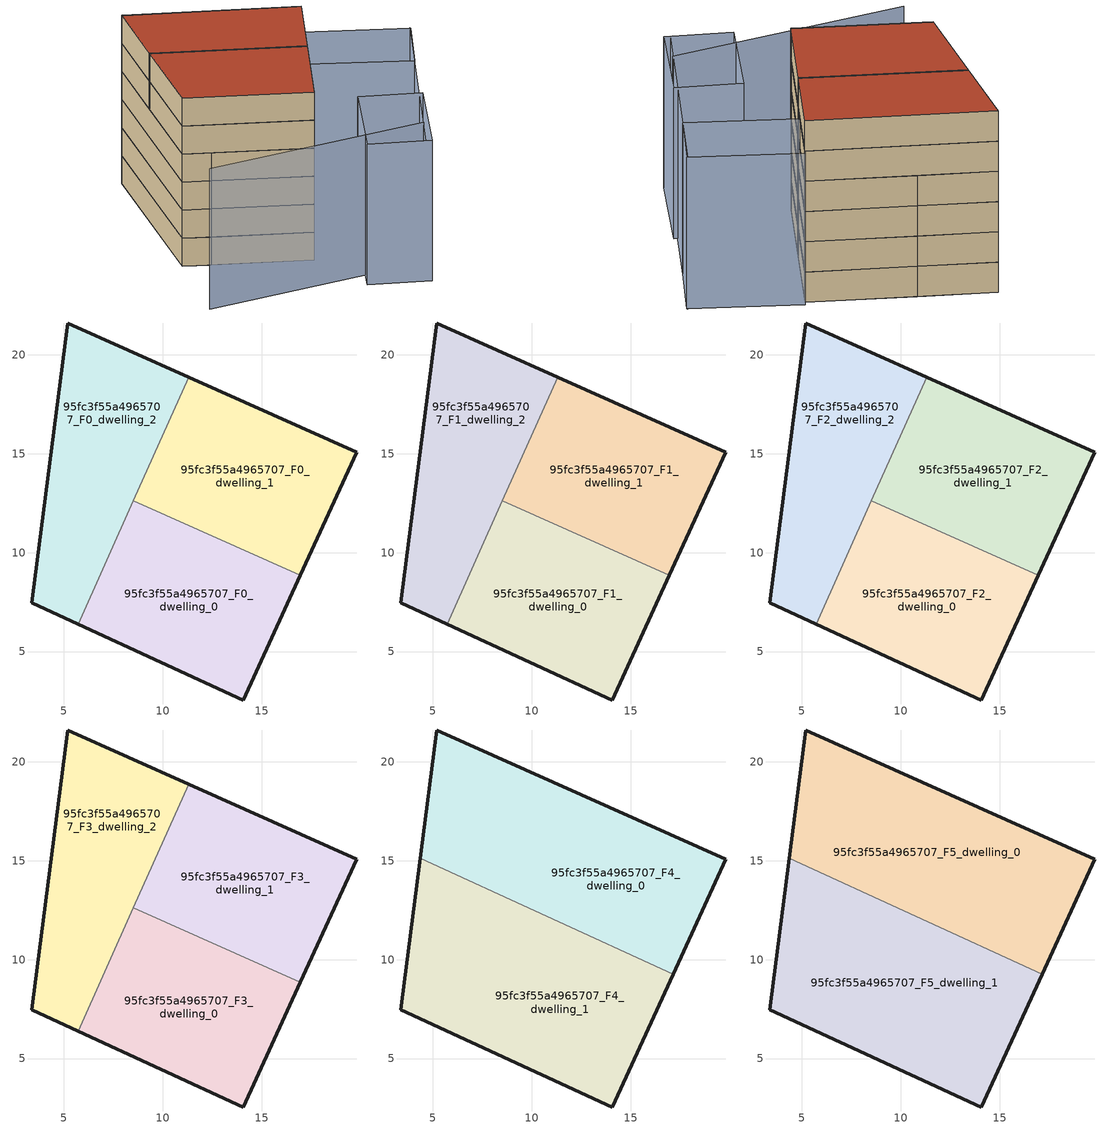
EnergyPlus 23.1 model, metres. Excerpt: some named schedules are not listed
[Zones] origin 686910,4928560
95fc3f55a4965707_F0_dwelling_0
 floor ground (EU_floor_Construction): 14.06,2.55 16.95,8.85 8.51,12.63 5.72,6.38 z0
 wall outside (EU_wall_Construction): 16.95,8.85 14.06,2.55 5.72,6.38 z0:3
 wall to 95fc3f55a4965707_F0_dwelling_1 (EU_wall_Construction): 8.51,12.63 16.95,8.85 z0:3
 wall to 95fc3f55a4965707_F0_dwelling_2 (EU_wall_Construction): 5.72,6.38 8.51,12.63 z0:3
95fc3f55a4965707_F0_dwelling_1
 floor ground (EU_floor_Construction): 16.95,8.85 19.81,15.08 11.31,18.88 8.51,12.63 z0
 wall outside (EU_wall_Construction): 11.31,18.88 19.81,15.08 16.95,8.85 z0:3
 wall to 95fc3f55a4965707_F0_dwelling_2 (EU_wall_Construction): 8.51,12.63 11.31,18.88 z0:3
95fc3f55a4965707_F0_dwelling_2
 floor ground (EU_floor_Construction): 5.72,6.38 11.31,18.88 5.19,21.61 3.37,7.46 z0
 wall outside (EU_wall_Construction): 5.72,6.38 3.37,7.46 5.19,21.61 11.31,18.88 z0:3
95fc3f55a4965707_F1_dwelling_0
 floor to 95fc3f55a4965707_F0_dwelling_0 (EU_floor_Construction): 14.06,2.55 16.95,8.85 8.51,12.63 5.72,6.38 z3
 wall outside (EU_wall_Construction): 16.95,8.85 14.06,2.55 5.72,6.38 z3:6
 wall to 95fc3f55a4965707_F1_dwelling_1 (EU_wall_Construction): 8.51,12.63 16.95,8.85 z3:6
 wall to 95fc3f55a4965707_F1_dwelling_2 (EU_wall_Construction): 5.72,6.38 8.51,12.63 z3:6
95fc3f55a4965707_F1_dwelling_1
 floor to 95fc3f55a4965707_F0_dwelling_1 (EU_floor_Construction): 16.95,8.85 19.81,15.08 11.31,18.88 8.51,12.63 z3
 wall outside (EU_wall_Construction): 11.31,18.88 19.81,15.08 16.95,8.85 z3:6
 wall to 95fc3f55a4965707_F1_dwelling_2 (EU_wall_Construction): 8.51,12.63 11.31,18.88 z3:6
95fc3f55a4965707_F1_dwelling_2
 floor to 95fc3f55a4965707_F0_dwelling_2 (EU_floor_Construction): 5.72,6.38 11.31,18.88 5.19,21.61 3.37,7.46 z3
 wall outside (EU_wall_Construction): 5.72,6.38 3.37,7.46 5.19,21.61 11.31,18.88 z3:6
95fc3f55a4965707_F2_dwelling_0
 floor to 95fc3f55a4965707_F1_dwelling_0 (EU_floor_Construction): 14.06,2.55 16.95,8.85 8.51,12.63 5.72,6.38 z6
 wall outside (EU_wall_Construction): 16.95,8.85 14.06,2.55 5.72,6.38 z6:9
 wall to 95fc3f55a4965707_F2_dwelling_1 (EU_wall_Construction): 8.51,12.63 16.95,8.85 z6:9
 wall to 95fc3f55a4965707_F2_dwelling_2 (EU_wall_Construction): 5.72,6.38 8.51,12.63 z6:9
95fc3f55a4965707_F2_dwelling_1
 floor to 95fc3f55a4965707_F1_dwelling_1 (EU_floor_Construction): 16.95,8.85 19.81,15.08 11.31,18.88 8.51,12.63 z6
 wall outside (EU_wall_Construction): 11.31,18.88 19.81,15.08 16.95,8.85 z6:9
 wall to 95fc3f55a4965707_F2_dwelling_2 (EU_wall_Construction): 8.51,12.63 11.31,18.88 z6:9
95fc3f55a4965707_F2_dwelling_2
 floor to 95fc3f55a4965707_F1_dwelling_2 (EU_floor_Construction): 5.72,6.38 11.31,18.88 5.19,21.61 3.37,7.46 z6
 wall outside (EU_wall_Construction): 5.72,6.38 3.37,7.46 5.19,21.61 11.31,18.88 z6:9
95fc3f55a4965707_F3_dwelling_0
 floor to 95fc3f55a4965707_F2_dwelling_0 (EU_floor_Construction): 14.06,2.55 16.95,8.85 8.51,12.63 5.72,6.38 z9
 wall outside (EU_wall_Construction): 16.95,8.85 14.06,2.55 5.72,6.38 z9:12
 wall to 95fc3f55a4965707_F3_dwelling_1 (EU_wall_Construction): 8.51,12.63 16.95,8.85 z9:12
 wall to 95fc3f55a4965707_F3_dwelling_2 (EU_wall_Construction): 5.72,6.38 8.51,12.63 z9:12
 ceiling adiabatic (EU_roof_Construction): 16.95,8.85 14.06,2.55 5.72,6.38 8.51,12.63 z12
95fc3f55a4965707_F3_dwelling_1
 floor to 95fc3f55a4965707_F2_dwelling_1 (EU_floor_Construction): 16.95,8.85 19.81,15.08 11.31,18.88 8.51,12.63 z9
 wall outside (EU_wall_Construction): 11.31,18.88 19.81,15.08 16.95,8.85 z9:12
 wall to 95fc3f55a4965707_F3_dwelling_2 (EU_wall_Construction): 8.51,12.63 11.31,18.88 z9:12
 ceiling adiabatic (EU_roof_Construction): 17.14,9.26 16.95,8.85 8.51,12.63 8.73,13.11 z12
95fc3f55a4965707_F3_dwelling_2
 floor to 95fc3f55a4965707_F2_dwelling_2 (EU_floor_Construction): 5.72,6.38 11.31,18.88 5.19,21.61 3.37,7.46 z9
 wall outside (EU_wall_Construction): 5.72,6.38 3.37,7.46 5.19,21.61 11.31,18.88 z9:12
95fc3f55a4965707_F4_dwelling_0
 floor to 95fc3f55a4965707_F3_dwelling_1 (EU_floor_Construction): 17.14,9.26 19.81,15.08 11.31,18.88 8.73,13.11 z12
 floor to 95fc3f55a4965707_F3_dwelling_2 (EU_floor_Construction): 8.73,13.11 11.31,18.88 5.19,21.61 4.35,15.12 z12
 wall outside (EU_wall_Construction): 4.35,15.12 5.19,21.61 19.81,15.08 17.14,9.26 z12:15
 wall to 95fc3f55a4965707_F4_dwelling_1 (EU_wall_Construction): 17.14,9.26 4.35,15.12 z12:15
95fc3f55a4965707_F4_dwelling_1
 floor to 95fc3f55a4965707_F3_dwelling_2 (EU_floor_Construction): 5.72,6.38 8.73,13.11 4.35,15.12 3.37,7.46 z12
 floor adiabatic (EU_floor_Construction): 14.06,2.55 17.14,9.26 8.73,13.11 5.72,6.38 3.37,7.46 z12
 wall outside (EU_wall_Construction): 17.14,9.26 14.06,2.55 3.37,7.46 4.35,15.12 z12:15
95fc3f55a4965707_F5_dwelling_0
 floor to 95fc3f55a4965707_F4_dwelling_0 (EU_floor_Construction): 17.14,9.26 19.81,15.08 5.19,21.61 4.35,15.12 z15
 wall outside (EU_wall_Construction): 4.35,15.12 5.19,21.61 19.81,15.08 17.14,9.26 z15:18
 wall to 95fc3f55a4965707_F5_dwelling_1 (EU_wall_Construction): 17.14,9.26 4.35,15.12 z15:18
 roof outside (EU_roof_Construction): 19.81,15.08 17.14,9.26 4.35,15.12 5.19,21.61 z18
95fc3f55a4965707_F5_dwelling_1
 floor to 95fc3f55a4965707_F4_dwelling_1 (EU_floor_Construction): 14.06,2.55 17.14,9.26 4.35,15.12 3.37,7.46 z15
 wall outside (EU_wall_Construction): 17.14,9.26 14.06,2.55 3.37,7.46 4.35,15.12 z15:18
 roof outside (EU_roof_Construction): 17.14,9.26 14.06,2.55 3.37,7.46 4.35,15.12 z18
shading: 2.17,0.33 22.38,-2.52 / 21.1,-5.19 28.69,11.2 / 21.62,-5.41 16.29,-3.15 / 16.29,-3.15 19.26,3.86 / 19.26,3.86 24.59,1.59 / 24.59,1.59 21.62,-5.41 / 28.75,11.1 26.5,6.45 / 26.5,6.45 17.69,10.72 / 17.69,10.72 19.94,15.37 / 19.94,15.37 28.75,11.1 z0:15
[Building]
EU S2 Campaign: North Axis=0; Terrain=City; Solar Distribution=FullExterior
[Site:Location]
Bologna: Latitude=44.5; Longitude=11.25; Time Zone=1; Elevation=37
[SizingPeriod:WeatherFileDays]
AnnualSizingPeriod: Begin Month=1; Begin Day of Month=1; End Month=12; End Day of Month=31; Day of Week for Start Day=Monday; Use Weather File Daylight Saving Period=No; Use Weather File Rain and Snow Indicators=No
[MATERIAL]
EU_InternalMass_Material: Roughness=MediumRough; Thickness=0.1; Conductivity=1; Density=1800; Specific Heat=900; Thermal Absorptance=0.9; Solar Absorptance=0.7; Visible Absorptance=0.7
[MATERIAL:NOMASS] Roughness=MediumRough; Thermal Absorptance=0.9; Solar Absorptance=0.7; Visible Absorptance=0.7
Name | Thermal Resistance
EU_wall_NoMass | 0.905828
EU_roof_NoMass | 0.37593
EU_floor_NoMass | 0.67114
[CONSTRUCTION]
EU_wall_Construction: EU_wall_NoMass
EU_roof_Construction: EU_roof_NoMass
EU_floor_Construction: EU_floor_NoMass
EU_InternalMass_Construction: EU_InternalMass_Material
[ZONE] Type=1; Multiplier=1; Ceiling Height=autocalculate; Floor Area=autocalculate; Part of Total Floor Area=Yes
Name | Volume
95fc3f55a4965707_F0_dwelling_0; 95fc3f55a4965707_F1_dwelling_0; 95fc3f55a4965707_F2_dwelling_0; 95fc3f55a4965707_F3_dwelling_0 | 190.499
95fc3f55a4965707_F4_dwelling_0; 95fc3f55a4965707_F5_dwelling_0 | 285.747
95fc3f55a4965707_F0_dwelling_1; 95fc3f55a4965707_F1_dwelling_1; 95fc3f55a4965707_F2_dwelling_1; 95fc3f55a4965707_F3_dwelling_1 | 190.501
95fc3f55a4965707_F4_dwelling_1; 95fc3f55a4965707_F5_dwelling_1 | 285.752
95fc3f55a4965707_F0_dwelling_2; 95fc3f55a4965707_F1_dwelling_2; 95fc3f55a4965707_F2_dwelling_2; 95fc3f55a4965707_F3_dwelling_2 | 190.51
[INTERNALMASS] Construction=EU_InternalMass_Construction
Name | Zone or ZoneList | Surface Area
95fc3f55a4965707_F0_dwelling_0_EU_InternalMass | 95fc3f55a4965707_F0_dwelling_0 | 63.5003
95fc3f55a4965707_F0_dwelling_1_EU_InternalMass | 95fc3f55a4965707_F0_dwelling_1 | 63.5037
95fc3f55a4965707_F0_dwelling_2_EU_InternalMass | 95fc3f55a4965707_F0_dwelling_2 | 63.503
95fc3f55a4965707_F1_dwelling_0_EU_InternalMass | 95fc3f55a4965707_F1_dwelling_0 | 63.5003
95fc3f55a4965707_F1_dwelling_1_EU_InternalMass | 95fc3f55a4965707_F1_dwelling_1 | 63.5037
95fc3f55a4965707_F1_dwelling_2_EU_InternalMass | 95fc3f55a4965707_F1_dwelling_2 | 63.503
95fc3f55a4965707_F2_dwelling_0_EU_InternalMass | 95fc3f55a4965707_F2_dwelling_0 | 63.5003
95fc3f55a4965707_F2_dwelling_1_EU_InternalMass | 95fc3f55a4965707_F2_dwelling_1 | 63.5037
95fc3f55a4965707_F2_dwelling_2_EU_InternalMass | 95fc3f55a4965707_F2_dwelling_2 | 63.503
95fc3f55a4965707_F3_dwelling_0_EU_InternalMass | 95fc3f55a4965707_F3_dwelling_0 | 63.5003
95fc3f55a4965707_F3_dwelling_1_EU_InternalMass | 95fc3f55a4965707_F3_dwelling_1 | 63.5037
95fc3f55a4965707_F3_dwelling_2_EU_InternalMass | 95fc3f55a4965707_F3_dwelling_2 | 63.503
95fc3f55a4965707_F4_dwelling_0_EU_InternalMass | 95fc3f55a4965707_F4_dwelling_0 | 95.2486
95fc3f55a4965707_F4_dwelling_1_EU_InternalMass | 95fc3f55a4965707_F4_dwelling_1 | 95.2506
95fc3f55a4965707_F5_dwelling_0_EU_InternalMass | 95fc3f55a4965707_F5_dwelling_0 | 95.2486
95fc3f55a4965707_F5_dwelling_1_EU_InternalMass | 95fc3f55a4965707_F5_dwelling_1 | 95.2506
[OTHEREQUIPMENT] Fuel Type=Electricity; Design Level Calculation Method=Watts/Area; Power per Zone Floor Area=1; Fraction Latent=0; Fraction Radiant=0; Fraction Lost=0; Carbon Dioxide Generation Rate=0; EndUse Subcategory=EU_Step8_InternalGains
Name | Zone or ZoneList or Space or SpaceList | Schedule
EU_Step8_InternalGain_95fc3f55a4965707_F0_dwelling_0_f000 | 95fc3f55a4965707_F0_dwelling_0 | EU_Step8_GainSchedule_95fc3f55a4965707_F0_dwelling_0_f000
EU_Step8_InternalGain_95fc3f55a4965707_F0_dwelling_1_f000 | 95fc3f55a4965707_F0_dwelling_1 | EU_Step8_GainSchedule_95fc3f55a4965707_F0_dwelling_1_f000
EU_Step8_InternalGain_95fc3f55a4965707_F0_dwelling_2_f000 | 95fc3f55a4965707_F0_dwelling_2 | EU_Step8_GainSchedule_95fc3f55a4965707_F0_dwelling_2_f000
EU_Step8_InternalGain_95fc3f55a4965707_F1_dwelling_0_f000 | 95fc3f55a4965707_F1_dwelling_0 | EU_Step8_GainSchedule_95fc3f55a4965707_F1_dwelling_0_f000
EU_Step8_InternalGain_95fc3f55a4965707_F1_dwelling_1_f000 | 95fc3f55a4965707_F1_dwelling_1 | EU_Step8_GainSchedule_95fc3f55a4965707_F1_dwelling_1_f000
EU_Step8_InternalGain_95fc3f55a4965707_F1_dwelling_2_f000 | 95fc3f55a4965707_F1_dwelling_2 | EU_Step8_GainSchedule_95fc3f55a4965707_F1_dwelling_2_f000
EU_Step8_InternalGain_95fc3f55a4965707_F2_dwelling_0_f000 | 95fc3f55a4965707_F2_dwelling_0 | EU_Step8_GainSchedule_95fc3f55a4965707_F2_dwelling_0_f000
EU_Step8_InternalGain_95fc3f55a4965707_F2_dwelling_1_f000 | 95fc3f55a4965707_F2_dwelling_1 | EU_Step8_GainSchedule_95fc3f55a4965707_F2_dwelling_1_f000
EU_Step8_InternalGain_95fc3f55a4965707_F2_dwelling_2_f000 | 95fc3f55a4965707_F2_dwelling_2 | EU_Step8_GainSchedule_95fc3f55a4965707_F2_dwelling_2_f000
EU_Step8_InternalGain_95fc3f55a4965707_F3_dwelling_0_f000 | 95fc3f55a4965707_F3_dwelling_0 | EU_Step8_GainSchedule_95fc3f55a4965707_F3_dwelling_0_f000
EU_Step8_InternalGain_95fc3f55a4965707_F3_dwelling_1_f000 | 95fc3f55a4965707_F3_dwelling_1 | EU_Step8_GainSchedule_95fc3f55a4965707_F3_dwelling_1_f000
EU_Step8_InternalGain_95fc3f55a4965707_F3_dwelling_2_f000 | 95fc3f55a4965707_F3_dwelling_2 | EU_Step8_GainSchedule_95fc3f55a4965707_F3_dwelling_2_f000
EU_Step8_InternalGain_95fc3f55a4965707_F4_dwelling_0_f000 | 95fc3f55a4965707_F4_dwelling_0 | EU_Step8_GainSchedule_95fc3f55a4965707_F4_dwelling_0_f000
EU_Step8_InternalGain_95fc3f55a4965707_F4_dwelling_1_f000 | 95fc3f55a4965707_F4_dwelling_1 | EU_Step8_GainSchedule_95fc3f55a4965707_F4_dwelling_1_f000
EU_Step8_InternalGain_95fc3f55a4965707_F5_dwelling_0_f000 | 95fc3f55a4965707_F5_dwelling_0 | EU_Step8_GainSchedule_95fc3f55a4965707_F5_dwelling_0_f000
EU_Step8_InternalGain_95fc3f55a4965707_F5_dwelling_1_f000 | 95fc3f55a4965707_F5_dwelling_1 | EU_Step8_GainSchedule_95fc3f55a4965707_F5_dwelling_1_f000
[ZONEVENTILATION:DESIGNFLOWRATE] Schedule=EU_AlwaysOn; Design Flow Rate Calculation Method=AirChanges/Hour; Air Changes per Hour=0.73129; Ventilation Type=Natural; Fan Pressure Rise=0; Fan Total Efficiency=1; Constant Term Coefficient=1; Temperature Term Coefficient=0; Velocity Term Coefficient=0; Velocity Squared Term Coefficient=0; Minimum Indoor Temperature=-100; Maximum Indoor Temperature=100; Delta Temperature=-100; Minimum Outdoor Temperature=-100; Maximum Outdoor Temperature=100; Maximum Wind Speed=40
Name | Zone or ZoneList or Space or SpaceList
EU_ConstantAir_95fc3f55a4965707_F0_dwelling_0 | 95fc3f55a4965707_F0_dwelling_0
EU_ConstantAir_95fc3f55a4965707_F0_dwelling_1 | 95fc3f55a4965707_F0_dwelling_1
EU_ConstantAir_95fc3f55a4965707_F0_dwelling_2 | 95fc3f55a4965707_F0_dwelling_2
EU_ConstantAir_95fc3f55a4965707_F1_dwelling_0 | 95fc3f55a4965707_F1_dwelling_0
EU_ConstantAir_95fc3f55a4965707_F1_dwelling_1 | 95fc3f55a4965707_F1_dwelling_1
EU_ConstantAir_95fc3f55a4965707_F1_dwelling_2 | 95fc3f55a4965707_F1_dwelling_2
EU_ConstantAir_95fc3f55a4965707_F2_dwelling_0 | 95fc3f55a4965707_F2_dwelling_0
EU_ConstantAir_95fc3f55a4965707_F2_dwelling_1 | 95fc3f55a4965707_F2_dwelling_1
EU_ConstantAir_95fc3f55a4965707_F2_dwelling_2 | 95fc3f55a4965707_F2_dwelling_2
EU_ConstantAir_95fc3f55a4965707_F3_dwelling_0 | 95fc3f55a4965707_F3_dwelling_0
EU_ConstantAir_95fc3f55a4965707_F3_dwelling_1 | 95fc3f55a4965707_F3_dwelling_1
EU_ConstantAir_95fc3f55a4965707_F3_dwelling_2 | 95fc3f55a4965707_F3_dwelling_2
EU_ConstantAir_95fc3f55a4965707_F4_dwelling_0 | 95fc3f55a4965707_F4_dwelling_0
EU_ConstantAir_95fc3f55a4965707_F4_dwelling_1 | 95fc3f55a4965707_F4_dwelling_1
EU_ConstantAir_95fc3f55a4965707_F5_dwelling_0 | 95fc3f55a4965707_F5_dwelling_0
EU_ConstantAir_95fc3f55a4965707_F5_dwelling_1 | 95fc3f55a4965707_F5_dwelling_1
[HVACTEMPLATE:THERMOSTAT] Constant Heating Setpoint=20; Constant Cooling Setpoint=50
EU_HeatOnly_95fc3f55a4965707_F0_dwelling_0; EU_HeatOnly_95fc3f55a4965707_F0_dwelling_1; EU_HeatOnly_95fc3f55a4965707_F0_dwelling_2; EU_HeatOnly_95fc3f55a4965707_F1_dwelling_0; EU_HeatOnly_95fc3f55a4965707_F1_dwelling_1; EU_HeatOnly_95fc3f55a4965707_F1_dwelling_2; EU_HeatOnly_95fc3f55a4965707_F2_dwelling_0; EU_HeatOnly_95fc3f55a4965707_F2_dwelling_1; EU_HeatOnly_95fc3f55a4965707_F2_dwelling_2; EU_HeatOnly_95fc3f55a4965707_F3_dwelling_0; EU_HeatOnly_95fc3f55a4965707_F3_dwelling_1; EU_HeatOnly_95fc3f55a4965707_F3_dwelling_2; EU_HeatOnly_95fc3f55a4965707_F4_dwelling_0; EU_HeatOnly_95fc3f55a4965707_F4_dwelling_1; EU_HeatOnly_95fc3f55a4965707_F5_dwelling_0; EU_HeatOnly_95fc3f55a4965707_F5_dwelling_1
[HVACTEMPLATE:ZONE:IDEALLOADSAIRSYSTEM] System Availability Schedule=EU_AlwaysOn; Maximum Heating Supply Air Temperature=50; Minimum Cooling Supply Air Temperature=13; Maximum Heating Supply Air Humidity Ratio=0.0156; Minimum Cooling Supply Air Humidity Ratio=0.0077; Heating Limit=NoLimit; Cooling Limit=NoLimit; Heating Availability Schedule=EU_AlwaysOn; Cooling Availability Schedule=EU_CoolingOff; Dehumidification Control Type=ConstantSensibleHeatRatio; Cooling Sensible Heat Ratio=0.7; Dehumidification Setpoint=60; Humidification Control Type=None; Humidification Setpoint=30; Outdoor Air Method=None; Outdoor Air Flow Rate per Person=0.00944; Outdoor Air Flow Rate per Zone Floor Area=0; Outdoor Air Flow Rate per Zone=0; Demand Controlled Ventilation Type=None; Outdoor Air Economizer Type=NoEconomizer; Heat Recovery Type=None; Sensible Heat Recovery Effectiveness=0.7; Latent Heat Recovery Effectiveness=0.65
Name | Template Thermostat
95fc3f55a4965707_F0_dwelling_0 | EU_HeatOnly_95fc3f55a4965707_F0_dwelling_0
95fc3f55a4965707_F0_dwelling_1 | EU_HeatOnly_95fc3f55a4965707_F0_dwelling_1
95fc3f55a4965707_F0_dwelling_2 | EU_HeatOnly_95fc3f55a4965707_F0_dwelling_2
95fc3f55a4965707_F1_dwelling_0 | EU_HeatOnly_95fc3f55a4965707_F1_dwelling_0
95fc3f55a4965707_F1_dwelling_1 | EU_HeatOnly_95fc3f55a4965707_F1_dwelling_1
95fc3f55a4965707_F1_dwelling_2 | EU_HeatOnly_95fc3f55a4965707_F1_dwelling_2
95fc3f55a4965707_F2_dwelling_0 | EU_HeatOnly_95fc3f55a4965707_F2_dwelling_0
95fc3f55a4965707_F2_dwelling_1 | EU_HeatOnly_95fc3f55a4965707_F2_dwelling_1
95fc3f55a4965707_F2_dwelling_2 | EU_HeatOnly_95fc3f55a4965707_F2_dwelling_2
95fc3f55a4965707_F3_dwelling_0 | EU_HeatOnly_95fc3f55a4965707_F3_dwelling_0
95fc3f55a4965707_F3_dwelling_1 | EU_HeatOnly_95fc3f55a4965707_F3_dwelling_1
95fc3f55a4965707_F3_dwelling_2 | EU_HeatOnly_95fc3f55a4965707_F3_dwelling_2
95fc3f55a4965707_F4_dwelling_0 | EU_HeatOnly_95fc3f55a4965707_F4_dwelling_0
95fc3f55a4965707_F4_dwelling_1 | EU_HeatOnly_95fc3f55a4965707_F4_dwelling_1
95fc3f55a4965707_F5_dwelling_0 | EU_HeatOnly_95fc3f55a4965707_F5_dwelling_0
95fc3f55a4965707_F5_dwelling_1 | EU_HeatOnly_95fc3f55a4965707_F5_dwelling_1
[SIZING:ZONE] Zone Cooling Design Supply Air Temperature Input Method=SupplyAirTemperature; Zone Cooling Design Supply Air Temperature=13; Zone Heating Design Supply Air Temperature Input Method=SupplyAirTemperature; Zone Heating Design Supply Air Temperature=50; Zone Cooling Design Supply Air Humidity Ratio=0.008; Zone Heating Design Supply Air Humidity Ratio=0.008; Cooling Design Air Flow Method=DesignDay; Cooling Design Air Flow Rate=0; Cooling Minimum Air Flow per Zone Floor Area=0.000762; Cooling Minimum Air Flow=0; Cooling Minimum Air Flow Fraction=0.2; Heating Design Air Flow Method=DesignDay; Heating Design Air Flow Rate=0; Heating Maximum Air Flow per Zone Floor Area=0.002032; Heating Maximum Air Flow=0.141576; Heating Maximum Air Flow Fraction=0.3; Account for Dedicated Outdoor Air System=No; Dedicated Outdoor Air System Control Strategy=NeutralSupplyAir; Dedicated Outdoor Air Low Setpoint Temperature for Design=autosize; Dedicated Outdoor Air High Setpoint Temperature for Design=autosize; Zone Load Sizing Method=Sensible Load Only No Latent Load; Zone Latent Cooling Design Supply Air Humidity Ratio Input Method=HumidityRatioDifference; Zone Cooling Design Supply Air Humidity Ratio Difference=0.005; Zone Latent Heating Design Supply Air Humidity Ratio Input Method=HumidityRatioDifference; Zone Humidification Design Supply Air Humidity Ratio Difference=0.005
95fc3f55a4965707_F0_dwelling_0; 95fc3f55a4965707_F0_dwelling_1; 95fc3f55a4965707_F0_dwelling_2; 95fc3f55a4965707_F1_dwelling_0; 95fc3f55a4965707_F1_dwelling_1; 95fc3f55a4965707_F1_dwelling_2; 95fc3f55a4965707_F2_dwelling_0; 95fc3f55a4965707_F2_dwelling_1; 95fc3f55a4965707_F2_dwelling_2; 95fc3f55a4965707_F3_dwelling_0; 95fc3f55a4965707_F3_dwelling_1; 95fc3f55a4965707_F3_dwelling_2; 95fc3f55a4965707_F4_dwelling_0; 95fc3f55a4965707_F4_dwelling_1; 95fc3f55a4965707_F5_dwelling_0; 95fc3f55a4965707_F5_dwelling_1
[SCHEDULE:FILE]
EU_Step8_GainSchedule_95fc3f55a4965707_F0_dwelling_0_f000: File=../../schedules/95fc3f55a4965707/95fc3f55a4965707_F0_dwelling_0_f000_gain.csv; Column Number=1; Rows to Skip at Top=0; Number of Hours of Data=8760; Column Separator=Comma; Interpolate to Timestep=No; Minutes per Item=60; Adjust Schedule for Daylight Savings=Yes
